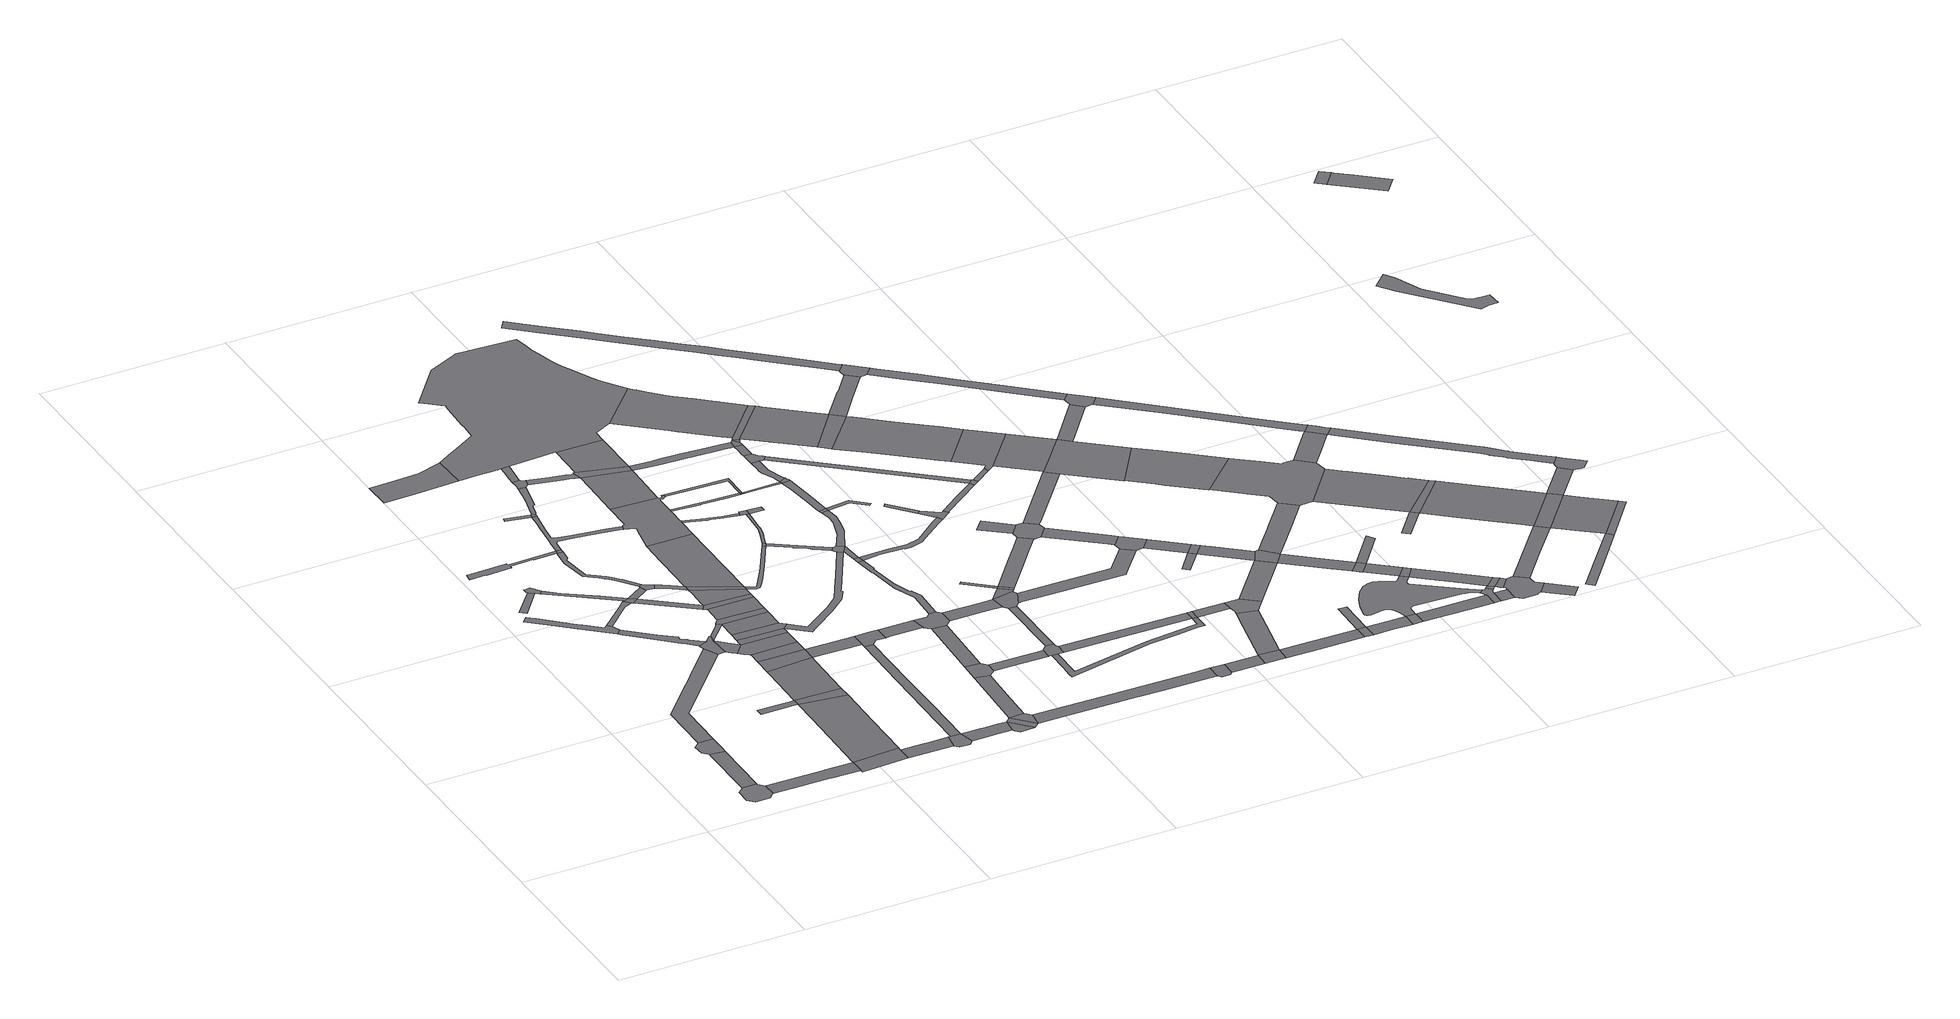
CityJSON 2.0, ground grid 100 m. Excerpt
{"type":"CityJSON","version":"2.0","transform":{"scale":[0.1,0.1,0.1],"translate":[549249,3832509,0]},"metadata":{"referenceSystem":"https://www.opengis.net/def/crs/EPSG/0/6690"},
"CityObjects":{
"road1":{"type":"Road","geometry":[{"type":"MultiSurface","lod":"1","boundaries":[[[0,1,2,3,4,5,6,7,8,9,10,11,12,13,14]]]}]},
"road2":{"type":"Road","attributes":{"RoadStructureAttribute.sectionType":"1"},"geometry":[{"type":"MultiSurface","lod":"1","boundaries":[[[15,16,0,14,17]]]}]},
"road3":{"type":"Road","geometry":[{"type":"MultiSurface","lod":"1","boundaries":[[[18,19,20,21,22,15,17,23,24,25]]]}]},
"road4":{"type":"Road","attributes":{"RoadStructureAttribute.sectionType":"1"},"geometry":[{"type":"MultiSurface","lod":"1","boundaries":[[[26,27,11,10,28,29,30,31,32,33]]]}]},
"road5":{"type":"Road","attributes":{"RoadStructureAttribute.sectionType":"1"},"geometry":[{"type":"MultiSurface","lod":"1","boundaries":[[[34,35,36,37]]]}]},
"road6":{"type":"Road","attributes":{"RoadStructureAttribute.sectionType":"1"},"geometry":[{"type":"MultiSurface","lod":"1","boundaries":[[[38,39,40,41,42,43,44,45,46,47,48,49,50,51,52,53,54,55,56,57,58]]]}]},
"road7":{"type":"Road","attributes":{"RoadStructureAttribute.sectionType":"1"},"geometry":[{"type":"MultiSurface","lod":"1","boundaries":[[[59,60,61,62,63,64,65,18,25,66,67,68,69,70]]]}]},
"road8":{"type":"Road","geometry":[{"type":"MultiSurface","lod":"1","boundaries":[[[71,72,73,74,34,37,75,76]]]}]},
"road9":{"type":"Road","attributes":{"RoadStructureAttribute.sectionType":"1"},"geometry":[{"type":"MultiSurface","lod":"1","boundaries":[[[77,78,79,80,81,82,83,84,85,86,87,88,89,90,91]]]}]},
"road10":{"type":"Road","geometry":[{"type":"MultiSurface","lod":"1","boundaries":[[[92,93,94,95,96,97,98,99,100]]]}]},
"road11":{"type":"Road","geometry":[{"type":"MultiSurface","lod":"1","boundaries":[[[101,33,32,102,103,104]]]}]},
"road12":{"type":"Road","attributes":{"RoadStructureAttribute.sectionType":"1"},"geometry":[{"type":"MultiSurface","lod":"1","boundaries":[[[105,106,76,75,107,108,109]]]}]},
"road13":{"type":"Road","attributes":{"RoadStructureAttribute.sectionType":"1"},"geometry":[{"type":"MultiSurface","lod":"1","boundaries":[[[110,111,112,113,114,115,116,117,55,54,118,119,120,121,122,123]]]}]},
"road14":{"type":"Road","geometry":[{"type":"MultiSurface","lod":"1","boundaries":[[[124,125,126,127,58,57,128,129]]]}]},
"road15":{"type":"Road","attributes":{"RoadStructureAttribute.sectionType":"1"},"geometry":[{"type":"MultiSurface","lod":"1","boundaries":[[[99,130,33,101,131,132]]]}]},
"road16":{"type":"Road","geometry":[{"type":"MultiSurface","lod":"1","boundaries":[[[133,134,135,123,122,136,137,59,70,138,139,140,141]]]}]},
"road17":{"type":"Road","attributes":{"RoadStructureAttribute.sectionType":"1"},"geometry":[{"type":"MultiSurface","lod":"1","boundaries":[[[142,143,144,145,146,147,148,149,150]]]}]},
"road18":{"type":"Road","geometry":[{"type":"MultiSurface","lod":"1","boundaries":[[[109,108,124,129,151,152]]]}]},
"road19":{"type":"Road","geometry":[{"type":"MultiSurface","lod":"1","boundaries":[[[100,99,132,153]]]}]},
"road20":{"type":"Road","attributes":{"RoadStructureAttribute.sectionType":"1"},"geometry":[{"type":"MultiSurface","lod":"1","boundaries":[[[154,140,139,155,156,157]]]}]},
"road21":{"type":"Road","geometry":[{"type":"MultiSurface","lod":"1","boundaries":[[[91,90,158,159]]]}]},
"road22":{"type":"Road","attributes":{"RoadStructureAttribute.sectionType":"1"},"geometry":[{"type":"MultiSurface","lod":"1","boundaries":[[[160,109,152,161]]]}]},
"road23":{"type":"Road","attributes":{"RoadStructureAttribute.sectionType":"1"},"geometry":[{"type":"MultiSurface","lod":"1","boundaries":[[[90,162,163,164,165,166,167,168,169,170,171,172,173,174,175,176,177,178,179,158]]]}]},
"road24":{"type":"Road","attributes":{"RoadStructureAttribute.sectionType":"1"},"geometry":[{"type":"MultiSurface","lod":"1","boundaries":[[[180,181,104,103,182,183]]]}]},
"road25":{"type":"Road","attributes":{"RoadStructureAttribute.sectionType":"1"},"geometry":[{"type":"MultiSurface","lod":"1","boundaries":[[[184,185,186,187,188,100,153]]]}]},
"road26":{"type":"Road","attributes":{"RoadStructureAttribute.sectionType":"1"},"geometry":[{"type":"MultiSurface","lod":"1","boundaries":[[[189,190,191,141,140,192,193]]]}]},
"road27":{"type":"Road","attributes":{"RoadStructureAttribute.sectionType":"1"},"geometry":[{"type":"MultiSurface","lod":"1","boundaries":[[[152,151,194,195]]]}]},
"road28":{"type":"Road","geometry":[{"type":"MultiSurface","lod":"1","boundaries":[[[196,197,198,199,200]]]}]},
"road29":{"type":"Road","geometry":[{"type":"MultiSurface","lod":"1","boundaries":[[[201,202,172,171,160,161,203,204,205,206]]]}]},
"road30":{"type":"Road","geometry":[{"type":"MultiSurface","lod":"1","boundaries":[[[207,186,185,208]]]}]},
"road31":{"type":"Road","attributes":{"RoadStructureAttribute.sectionType":"1"},"geometry":[{"type":"MultiSurface","lod":"1","boundaries":[[[209,210,211,207,208]]]}]},
"road32":{"type":"Road","geometry":[{"type":"MultiSurface","lod":"1","boundaries":[[[157,156,212,213,211,210,214]]]}]},
"road33":{"type":"Road","geometry":[{"type":"MultiSurface","lod":"1","boundaries":[[[200,199,215,216,217,218]]]}]},
"road34":{"type":"Road","attributes":{"RoadStructureAttribute.sectionType":"1"},"geometry":[{"type":"MultiSurface","lod":"1","boundaries":[[[219,206,205,220,221,222,223]]]}]},
"road35":{"type":"Road","attributes":{"RoadStructureAttribute.sectionType":"1"},"geometry":[{"type":"MultiSurface","lod":"1","boundaries":[[[224,225,157,214,226,227]]]}]},
"road36":{"type":"Road","geometry":[{"type":"MultiSurface","lod":"1","boundaries":[[[183,182,228,229,230,231,232,233]]]}]},
"road37":{"type":"Road","geometry":[{"type":"MultiSurface","lod":"1","boundaries":[[[234,224,227,235,236,237]]]}]},
"road38":{"type":"Road","attributes":{"RoadStructureAttribute.sectionType":"1"},"geometry":[{"type":"MultiSurface","lod":"1","boundaries":[[[193,234,237,238]]]}]},
"road39":{"type":"Road","geometry":[{"type":"MultiSurface","lod":"1","boundaries":[[[239,240,189,193,238,241]]]}]},
"road40":{"type":"Road","attributes":{"RoadStructureAttribute.sectionType":"1"},"geometry":[{"type":"MultiSurface","lod":"1","boundaries":[[[242,243,244,218,217,245,246,247,248,249]]]}]},
"road41":{"type":"Road","attributes":{"RoadStructureAttribute.sectionType":"1"},"geometry":[{"type":"MultiSurface","lod":"1","boundaries":[[[199,250,251,252,253,254,91,159,255,256,257,258,259,260,261,262,263,264,265,266,267,268,269,270,215]]]}]},
"road42":{"type":"Road","attributes":{"RoadStructureAttribute.sectionType":"1"},"geometry":[{"type":"MultiSurface","lod":"1","boundaries":[[[271,272,239,241,273]]]}]},
"road43":{"type":"Road","geometry":[{"type":"MultiSurface","lod":"1","boundaries":[[[195,194,274,271,273,275]]]}]},
"road44":{"type":"Road","geometry":[{"type":"MultiSurface","lod":"1","boundaries":[[[222,276,277,278,279,195,275,280,281]]]}]},
"road45":{"type":"Road","geometry":[{"type":"MultiSurface","lod":"1","boundaries":[[[282,283,284,285,286,287,242,249,288,289]]]}]},
"road46":{"type":"Road","geometry":[{"type":"MultiSurface","lod":"1","boundaries":[[[223,222,281,290]]]}]},
"road47":{"type":"Road","geometry":[{"type":"MultiSurface","lod":"1","boundaries":[[[291,292,293,294,295,296,286,285]]]}]},
"road48":{"type":"Road","attributes":{"RoadStructureAttribute.sectionType":"1"},"geometry":[{"type":"MultiSurface","lod":"1","boundaries":[[[297,298,299,300,301,232,231,302,303,304,305,306,307,308]]]}]},
"road49":{"type":"Road","attributes":{"RoadStructureAttribute.sectionType":"1"},"geometry":[{"type":"MultiSurface","lod":"1","boundaries":[[[309,310,311,233,232,312,313,314,315]]]}]},
"road50":{"type":"Road","attributes":{"RoadStructureAttribute.sectionType":"1"},"geometry":[{"type":"MultiSurface","lod":"1","boundaries":[[[208,185,316,317,318]]]}]},
"road51":{"type":"Road","attributes":{"RoadStructureAttribute.sectionType":"1"},"geometry":[{"type":"MultiSurface","lod":"1","boundaries":[[[319,320,321,322,223,290,323,324]]]}]},
"road52":{"type":"Road","attributes":{"RoadStructureAttribute.sectionType":"1"},"geometry":[{"type":"MultiSurface","lod":"1","boundaries":[[[325,326,327,328,289,288,329,330,331,332,333]]]}]},
"road53":{"type":"Road","geometry":[{"type":"MultiSurface","lod":"1","boundaries":[[[308,307,334,335,336]]]}]},
"road54":{"type":"Road","attributes":{"RoadStructureAttribute.sectionType":"1"},"geometry":[{"type":"MultiSurface","lod":"1","boundaries":[[[337,308,336,338]]]}]},
"road55":{"type":"Road","geometry":[{"type":"MultiSurface","lod":"1","boundaries":[[[339,340,341,342,263,262,343,344,345,346,347,319,324,348,349,350,351,352,353,354,355,356,357,358,359,360,361,362,363,364,365]]]}]},
"road56":{"type":"Road","geometry":[{"type":"MultiSurface","lod":"1","boundaries":[[[366,318,317,309,315,367,368,369,370]]]}]},
"road57":{"type":"Road","geometry":[{"type":"MultiSurface","lod":"1","boundaries":[[[371,372,337,338,373]]]}]},
"road58":{"type":"Road","attributes":{"RoadStructureAttribute.sectionType":"1"},"geometry":[{"type":"MultiSurface","lod":"1","boundaries":[[[374,375,376,377,378,379,380,290,281,381,382,383,384,385,386,387]]]}]},
"road59":{"type":"Road","attributes":{"RoadStructureAttribute.sectionType":"1"},"geometry":[{"type":"MultiSurface","lod":"1","boundaries":[[[388,389,337,372,390,391]]]}]},
"road60":{"type":"Road","geometry":[{"type":"MultiSurface","lod":"1","boundaries":[[[332,392,339,365,393,394]]]}]},
"road61":{"type":"Road","attributes":{"RoadStructureAttribute.sectionType":"1"},"geometry":[{"type":"MultiSurface","lod":"1","boundaries":[[[395,396,397,398,399,400,401,402,403,404,235,227,405,406,407,408,409,410,411,412,413,414,415,416]]]}]},
"road62":{"type":"Road","geometry":[{"type":"MultiSurface","lod":"1","boundaries":[[[417,418,419,333,332,394,420]]]}]},
"road63":{"type":"Road","attributes":{"RoadStructureAttribute.sectionType":"1"},"geometry":[{"type":"MultiSurface","lod":"1","boundaries":[[[421,422,370,369,423,424,425,426]]]}]},
"road64":{"type":"Road","geometry":[{"type":"MultiSurface","lod":"1","boundaries":[[[427,388,391,428,429,430,431,432]]]}]},
"road65":{"type":"Road","attributes":{"RoadStructureAttribute.sectionType":"1"},"geometry":[{"type":"MultiSurface","lod":"1","boundaries":[[[433,417,420,434]]]}]},
"road66":{"type":"Road","attributes":{"RoadStructureAttribute.sectionType":"1"},"geometry":[{"type":"MultiSurface","lod":"1","boundaries":[[[435,436,437,438,439,350,349,440,441,442,443,444,445,446,447]]]}]},
"road67":{"type":"Road","geometry":[{"type":"MultiSurface","lod":"1","boundaries":[[[448,449,374,387,450]]]}]},
"road68":{"type":"Road","attributes":{"RoadStructureAttribute.sectionType":"1"},"geometry":[{"type":"MultiSurface","lod":"1","boundaries":[[[451,427,432,452,453]]]}]},
"road69":{"type":"Road","geometry":[{"type":"MultiSurface","lod":"1","boundaries":[[[454,455,456,457,458,459,460,461,462,463,464,465,466,142,150,467,468,469,294,293,470,433,434,471,472,473,474,475,476,477,478,479,480,481,482,483,484,485,486,487]]]}]},
"road70":{"type":"Road","attributes":{"RoadStructureAttribute.sectionType":"1"},"geometry":[{"type":"MultiSurface","lod":"1","boundaries":[[[488,354,353,489,490,491,492,493]]]}]},
"road71":{"type":"Road","attributes":{"RoadStructureAttribute.sectionType":"1"},"geometry":[{"type":"MultiSurface","lod":"1","boundaries":[[[494,495,496,497,498,448,450,499,500,501,502,503,504,505,506]]]}]},
"road72":{"type":"Road","geometry":[{"type":"MultiSurface","lod":"1","boundaries":[[[507,508,509,510,511,426,425,512,451,453,513,514,515]]]}]},
"road73":{"type":"Road","attributes":{"RoadStructureAttribute.sectionType":"1"},"geometry":[{"type":"MultiSurface","lod":"1","boundaries":[[[516,517,450,387,518,519,520,521,522,523,524]]]}]},
"road74":{"type":"Road","attributes":{"RoadStructureAttribute.sectionType":"1"},"geometry":[{"type":"MultiSurface","lod":"1","boundaries":[[[525,526,360,359,527,528,529,493,530]]]}]},
"road75":{"type":"Road","geometry":[{"type":"MultiSurface","lod":"1","boundaries":[[[531,447,446,494,506,532]]]}]},
"road76":{"type":"Road","attributes":{"RoadStructureAttribute.sectionType":"1"},"geometry":[{"type":"MultiSurface","lod":"1","boundaries":[[[430,429,533,534,535]]]}]},
"road77":{"type":"Road","geometry":[{"type":"MultiSurface","lod":"1","boundaries":[[[536,537,538,539,540,541,532,506]]]}]},
"road78":{"type":"Road","attributes":{"RoadStructureAttribute.sectionType":"1"},"geometry":[{"type":"MultiSurface","lod":"1","boundaries":[[[542,543,544,545,546,547,548,549,550,551,552,553,554,510,509]]]}]},
"road79":{"type":"Road","geometry":[{"type":"MultiSurface","lod":"1","boundaries":[[[555,556,524,523,557,558,395,416,559,560,561]]]}]},
"road80":{"type":"Road","geometry":[{"type":"MultiSurface","lod":"1","boundaries":[[[562,563,549,548]]]}]},
"road81":{"type":"Road","attributes":{"RoadStructureAttribute.sectionType":"1"},"geometry":[{"type":"MultiSurface","lod":"1","boundaries":[[[564,560,559,563,562]]]}]},
"road82":{"type":"Road","geometry":[{"type":"MultiSurface","lod":"1","boundaries":[[[493,492,565,530]]]}]},
"road83":{"type":"Road","attributes":{"RoadStructureAttribute.sectionType":"1"},"geometry":[{"type":"MultiSurface","lod":"1","boundaries":[[[566,567,568,569,570,571,420,394,572,573,574,575,576,577,578,579,580]]]}]},
"road84":{"type":"Road","attributes":{"RoadStructureAttribute.sectionType":"1"},"geometry":[{"type":"MultiSurface","lod":"1","boundaries":[[[581,582,583,373,338,584,585,586,587,588,589]]]}]},
"road85":{"type":"Road","attributes":{"RoadStructureAttribute.sectionType":"1"},"geometry":[{"type":"MultiSurface","lod":"1","boundaries":[[[590,515,514,591,592,593]]]}]},
"road86":{"type":"Road","geometry":[{"type":"MultiSurface","lod":"1","boundaries":[[[594,595,535,534,596,597,598,599,600,601,602]]]}]},
"road87":{"type":"Road","attributes":{"RoadStructureAttribute.sectionType":"1"},"geometry":[{"type":"MultiSurface","lod":"1","boundaries":[[[603,604,605,606,607,608,609,610,611,612,613,614,615,616,561,560]]]}]},
"road88":{"type":"Road","attributes":{"RoadStructureAttribute.sectionType":"1"},"geometry":[{"type":"MultiSurface","lod":"1","boundaries":[[[617,530,565,618,619,620,621]]]}]},
"road89":{"type":"Road","attributes":{"RoadStructureAttribute.sectionType":"1"},"geometry":[{"type":"MultiSurface","lod":"1","boundaries":[[[622,594,602,623]]]}]},
"road90":{"type":"Road","geometry":[{"type":"MultiSurface","lod":"1","boundaries":[[[624,625,611,610]]]}]},
"road91":{"type":"Road","attributes":{"RoadStructureAttribute.sectionType":"1"},"geometry":[{"type":"MultiSurface","lod":"1","boundaries":[[[626,627,628,629,630,620,631,632,633,634,635,625,624]]]}]},
"road92":{"type":"Road","geometry":[{"type":"MultiSurface","lod":"1","boundaries":[[[636,637,638,621,620,630]]]}]},
"road93":{"type":"Road","attributes":{"RoadStructureAttribute.sectionType":"1"},"geometry":[{"type":"MultiSurface","lod":"1","boundaries":[[[639,640,641,642,643,644,645,646,647,648,649,650,651,652,621,638]]]}]},
"road94":{"type":"Road","geometry":[{"type":"MultiSurface","lod":"1","boundaries":[[[653,654,655,656]]]}]},
"road95":{"type":"Road","geometry":[{"type":"MultiSurface","lod":"1","boundaries":[[[657,658,593,592,659,622,623,660,661]]]}]},
"road96":{"type":"Road","attributes":{"RoadStructureAttribute.sectionType":"1"},"geometry":[{"type":"MultiSurface","lod":"1","boundaries":[[[662,663,664,665,666,667,562,548,668,669,670,671,672,673,674,675,676]]]}]},
"road97":{"type":"Road","attributes":{"RoadStructureAttribute.sectionType":"1"},"geometry":[{"type":"MultiSurface","lod":"1","boundaries":[[[655,677,678,593,658,679]]]}]},
"road98":{"type":"Road","geometry":[{"type":"MultiSurface","lod":"1","boundaries":[[[680,681,682,683,684,685,686,644,643,687,688,689]]]}]},
"road99":{"type":"Road","attributes":{"RoadStructureAttribute.sectionType":"1"},"geometry":[{"type":"MultiSurface","lod":"1","boundaries":[[[579,690,691,684,683,692]]]}]},
"road100":{"type":"Road","attributes":{"function":"2","RoadStructureAttribute.sectionType":"1"},"geometry":[{"type":"MultiSurface","lod":"1","boundaries":[[[693,694,695,696,697,698,699,700,701,473,472,702,703,704,705,706,707,708,709]]]}]},
"road101":{"type":"Road","geometry":[{"type":"MultiSurface","lod":"1","boundaries":[[[710,711,712,713,624,610]]]}]},
"road102":{"type":"Road","geometry":[{"type":"MultiSurface","lod":"1","boundaries":[[[714,580,579,692,715,716]]]}]},
"road103":{"type":"Road","geometry":[{"type":"MultiSurface","lod":"1","boundaries":[[[656,655,679,717]]]}]},
"road104":{"type":"Road","attributes":{"RoadStructureAttribute.sectionType":"1"},"geometry":[{"type":"MultiSurface","lod":"1","boundaries":[[[718,714,716,719,720]]]}]},
"road105":{"type":"Road","attributes":{"RoadStructureAttribute.sectionType":"1"},"geometry":[{"type":"MultiSurface","lod":"1","boundaries":[[[721,722,723,724,598,597,725,726,727,728,729,730,731,732,733,734,735]]]}]},
"road106":{"type":"Road","attributes":{"RoadStructureAttribute.sectionType":"1"},"geometry":[{"type":"MultiSurface","lod":"1","boundaries":[[[736,600,599,735,737]]]}]},
"road107":{"type":"Road","attributes":{"RoadStructureAttribute.sectionType":"1"},"geometry":[{"type":"MultiSurface","lod":"1","boundaries":[[[738,739,740,741,742,743]]]}]},
"road108":{"type":"Road","geometry":[{"type":"MultiSurface","lod":"1","boundaries":[[[709,708,718,720,744,745]]]}]},
"road109":{"type":"Road","attributes":{"RoadStructureAttribute.sectionType":"1"},"geometry":[{"type":"MultiSurface","lod":"1","boundaries":[[[746,747,748,749,656,717,750,751,752]]]}]},
"road110":{"type":"Road","geometry":[{"type":"MultiSurface","lod":"1","boundaries":[[[753,589,588,754,755,756,757,758]]]}]},
"road111":{"type":"Road","geometry":[{"type":"MultiSurface","lod":"1","boundaries":[[[759,760,743,742,761,662,676,762,763,764]]]}]},
"road112":{"type":"Road","attributes":{"function":"2","RoadStructureAttribute.sectionType":"1"},"geometry":[{"type":"MultiSurface","lod":"1","boundaries":[[[765,766,767,768,745,744,769,770,771]]]}]},
"road113":{"type":"Road","attributes":{"RoadStructureAttribute.sectionType":"1"},"geometry":[{"type":"MultiSurface","lod":"1","boundaries":[[[689,688,772,773]]]}]},
"road114":{"type":"Road","attributes":{"RoadStructureAttribute.sectionType":"1"},"geometry":[{"type":"MultiSurface","lod":"1","boundaries":[[[774,775,776,661,660,777,778,779,780,781,782,783,784]]]}]},
"road115":{"type":"Road","attributes":{"RoadStructureAttribute.sectionType":"1"},"geometry":[{"type":"MultiSurface","lod":"1","boundaries":[[[758,757,785,786]]]}]},
"road116":{"type":"Road","geometry":[{"type":"MultiSurface","lod":"1","boundaries":[[[787,788,789,790]]]}]},
"road117":{"type":"Road","attributes":{"RoadStructureAttribute.sectionType":"1"},"geometry":[{"type":"MultiSurface","lod":"1","boundaries":[[[791,792,793,794,795,796,797,798,799,800,801,802,803,804,805,806,807,808,809,810,811,812,813,814,815,816,817]]]}]},
"road118":{"type":"Road","geometry":[{"type":"MultiSurface","lod":"1","boundaries":[[[771,770,818,819]]]}]},
"road119":{"type":"Road","attributes":{"RoadStructureAttribute.sectionType":"1"},"geometry":[{"type":"MultiSurface","lod":"1","boundaries":[[[772,820,821,822,764,763,823,824]]]}]},
"road120":{"type":"Road","geometry":[{"type":"MultiSurface","lod":"1","boundaries":[[[825,826,790,789,746,752,827,828,829,830]]]}]},
"road121":{"type":"Road","geometry":[{"type":"MultiSurface","lod":"1","boundaries":[[[737,735,734,831]]]}]},
"road122":{"type":"Road","geometry":[{"type":"MultiSurface","lod":"1","boundaries":[[[832,786,785,833,834,835]]]}]},
"road123":{"type":"Road","geometry":[{"type":"MultiSurface","lod":"1","boundaries":[[[773,772,824,836,837]]]}]},
"road124":{"type":"Road","attributes":{"RoadStructureAttribute.sectionType":"1"},"geometry":[{"type":"MultiSurface","lod":"1","boundaries":[[[831,734,838,839]]]}]},
"road125":{"type":"Road","attributes":{"function":"2","RoadStructureAttribute.sectionType":"1"},"geometry":[{"type":"MultiSurface","lod":"1","boundaries":[[[840,841,842,843,819,818,844,845,846,847,848,849,850]]]}]},
"road126":{"type":"Road","attributes":{"RoadStructureAttribute.sectionType":"1"},"geometry":[{"type":"MultiSurface","lod":"1","boundaries":[[[851,852,829,828,853,854,855]]]}]},
"road127":{"type":"Road","attributes":{"RoadStructureAttribute.sectionType":"1"},"geometry":[{"type":"MultiSurface","lod":"1","boundaries":[[[856,857,832,835,858,859]]]}]},
"road128":{"type":"Road","attributes":{"RoadStructureAttribute.sectionType":"1"},"geometry":[{"type":"MultiSurface","lod":"1","boundaries":[[[860,861,837,836,862]]]}]},
"road129":{"type":"Road","attributes":{"RoadStructureAttribute.sectionType":"1"},"geometry":[{"type":"MultiSurface","lod":"1","boundaries":[[[863,864,865,866,771,819,867,868,869]]]}]},
"road130":{"type":"Road","attributes":{"RoadStructureAttribute.sectionType":"1"},"geometry":[{"type":"MultiSurface","lod":"1","boundaries":[[[870,825,830,871,872]]]}]},
"road131":{"type":"Road","geometry":[{"type":"MultiSurface","lod":"1","boundaries":[[[873,839,838,874,856,859,875,876]]]}]},
"road132":{"type":"Road","geometry":[{"type":"MultiSurface","lod":"1","boundaries":[[[877,855,854,878,774,784,879,880]]]}]},
"road133":{"type":"Road","attributes":{"RoadStructureAttribute.sectionType":"1"},"geometry":[{"type":"MultiSurface","lod":"1","boundaries":[[[881,882,835,834,883,884,885]]]}]},
"road134":{"type":"Road","geometry":[{"type":"MultiSurface","lod":"1","boundaries":[[[850,849,886,887,860,862,888,889,890,891]]]}]},
"road135":{"type":"Road","geometry":[{"type":"MultiSurface","lod":"1","boundaries":[[[892,893,894,895,896]]]}]},
"road136":{"type":"Road","attributes":{"RoadStructureAttribute.sectionType":"1"},"geometry":[{"type":"MultiSurface","lod":"1","boundaries":[[[880,879,892,897]]]}]},
"road137":{"type":"Road","geometry":[{"type":"MultiSurface","lod":"1","boundaries":[[[817,816,898,899,863,869,900,901,902,903]]]}]},
"road138":{"type":"Road","geometry":[{"type":"MultiSurface","lod":"1","boundaries":[[[897,892,896,904]]]}]},
"road139":{"type":"Road","attributes":{"RoadStructureAttribute.sectionType":"1"},"geometry":[{"type":"MultiSurface","lod":"1","boundaries":[[[905,876,875,906]]]}]},
"road140":{"type":"Road","attributes":{"function":"2","RoadStructureAttribute.sectionType":"1"},"geometry":[{"type":"MultiSurface","lod":"1","boundaries":[[[891,890,907,908]]]}]},
"road141":{"type":"Road","geometry":[{"type":"MultiSurface","lod":"1","boundaries":[[[885,884,909,910]]]}]},
"road142":{"type":"Road","attributes":{"RoadStructureAttribute.sectionType":"1"},"geometry":[{"type":"MultiSurface","lod":"1","boundaries":[[[911,904,896,912,905,913]]]}]},
"road143":{"type":"Road","geometry":[{"type":"MultiSurface","lod":"1","boundaries":[[[914,915,885,910]]]}]},
"road144":{"type":"Road","attributes":{"RoadStructureAttribute.sectionType":"1"},"geometry":[{"type":"MultiSurface","lod":"1","boundaries":[[[916,917,910,909,918,919,920,921]]]}]},
"road145":{"type":"Road","geometry":[{"type":"MultiSurface","lod":"1","boundaries":[[[908,907,870,872,922,923,924,925,926,927,928]]]}]},
"road146":{"type":"Road","geometry":[{"type":"MultiSurface","lod":"1","boundaries":[[[929,913,905,906,930]]]}]},
"road147":{"type":"Road","attributes":{"RoadStructureAttribute.sectionType":"1"},"geometry":[{"type":"MultiSurface","lod":"1","boundaries":[[[931,932,933,934,935,903,902,936,937,938,939,940,941,942]]]}]},
"road148":{"type":"Road","geometry":[{"type":"MultiSurface","lod":"1","boundaries":[[[921,920,943,944]]]}]},
"road149":{"type":"Road","attributes":{"RoadStructureAttribute.sectionType":"1"},"geometry":[{"type":"MultiSurface","lod":"1","boundaries":[[[945,930,906,946,947,948,949]]]}]},
"road150":{"type":"Road","attributes":{"RoadStructureAttribute.sectionType":"1"},"geometry":[{"type":"MultiSurface","lod":"1","boundaries":[[[950,928,927,951]]]}]},
"road151":{"type":"Road","attributes":{"RoadStructureAttribute.sectionType":"1"},"geometry":[{"type":"MultiSurface","lod":"1","boundaries":[[[952,953,954,955,956,929,930,957,958]]]}]},
"road152":{"type":"Road","attributes":{"function":"2","RoadStructureAttribute.sectionType":"1"},"geometry":[{"type":"MultiSurface","lod":"1","boundaries":[[[959,960,925,924,961,962,963,964,965,966]]]}]},
"road153":{"type":"Road","geometry":[{"type":"MultiSurface","lod":"1","boundaries":[[[949,948,967,968,969,970]]]}]},
"road154":{"type":"Road","geometry":[{"type":"MultiSurface","lod":"1","boundaries":[[[971,972,973,974,975,976,977,978,979,980,981,982,983,984,985,986,987,988,989,990,991,992,993,921,944,994,995,996,997,998,999,1000,1001,1002,1003,1004,1005,1006,1007,1008,1009,1010,1011,1012]]]}]},
"road155":{"type":"Road","attributes":{"RoadStructureAttribute.sectionType":"1"},"geometry":[{"type":"MultiSurface","lod":"1","boundaries":[[[970,969,1012,1013]]]}]},
"road156":{"type":"Road","attributes":{"RoadStructureAttribute.sectionType":"1"},"geometry":[{"type":"MultiSurface","lod":"1","boundaries":[[[1014,1015,944,943,1016,1017,1018]]]}]},
"road157":{"type":"Road","geometry":[{"type":"MultiSurface","lod":"1","boundaries":[[[1019,942,941,1020,1021,1022,950,951,1023,1024,1025,1026]]]}]},
"road158":{"type":"Road","geometry":[{"type":"MultiSurface","lod":"1","boundaries":[[[1013,1012,1011,1027]]]}]},
"road159":{"type":"Road","attributes":{"RoadStructureAttribute.sectionType":"1"},"geometry":[{"type":"MultiSurface","lod":"1","boundaries":[[[1028,1029,949,970]]]}]},
"road160":{"type":"Road","geometry":[{"type":"MultiSurface","lod":"1","boundaries":[[[1030,1031,1032,1033,966,965,1034,1035,1036,952,958,1037,1038,1039,1040,1041,1042,1043]]]}]},
"road161":{"type":"Road","attributes":{"RoadStructureAttribute.sectionType":"1"},"geometry":[{"type":"MultiSurface","lod":"1","boundaries":[[[1044,1027,1011,1045,1046,1047,1048]]]}]},
"road162":{"type":"Road","geometry":[{"type":"MultiSurface","lod":"1","boundaries":[[[1049,1050,1051,1006,1005,1052,1053,1018,1017,1054,1055,1056,1057,1058,1059,1060]]]}]},
"road163":{"type":"Road","attributes":{"RoadStructureAttribute.sectionType":"1"},"geometry":[{"type":"MultiSurface","lod":"1","boundaries":[[[1061,1056,1055,1062,1063]]]}]},
"road164":{"type":"Road","attributes":{"RoadStructureAttribute.sectionType":"1"},"geometry":[{"type":"MultiSurface","lod":"1","boundaries":[[[1047,1049,1060,1064]]]}]},
"road165":{"type":"Road","geometry":[{"type":"MultiSurface","lod":"1","boundaries":[[[1048,1047,1064,1065]]]}]},
"road166":{"type":"Road","attributes":{"RoadStructureAttribute.sectionType":"1"},"geometry":[{"type":"MultiSurface","lod":"1","boundaries":[[[1065,1064,1066,1067,1068]]]}]},
"road167":{"type":"Road","attributes":{"RoadStructureAttribute.sectionType":"1"},"geometry":[{"type":"MultiSurface","lod":"1","boundaries":[[[1069,1070,1071,1072,1026,1025,1073,1074,1075,1076,1077,1078,1079]]]}]},
"road168":{"type":"Road","geometry":[{"type":"MultiSurface","lod":"1","boundaries":[[[1080,1081,1068,1067,1082,1063,1062,1083,1084,1085,1086,1087,1088,1089,1090,1091,1092]]]}]},
"road169":{"type":"Road","geometry":[{"type":"MultiSurface","lod":"1","boundaries":[[[1093,1094,1095,1096]]]}]},
"road170":{"type":"Road","attributes":{"function":"2","RoadStructureAttribute.sectionType":"1"},"geometry":[{"type":"MultiSurface","lod":"1","boundaries":[[[1097,1098,1099,1100,1101,1102,1103,1104,1105,1039,1038,1106,1093,1107]]]}]},
"road171":{"type":"Road","attributes":{"RoadStructureAttribute.sectionType":"1"},"geometry":[{"type":"MultiSurface","lod":"1","boundaries":[[[1088,1087,1108,1109]]]}]},
"road172":{"type":"Road","attributes":{"RoadStructureAttribute.sectionType":"1"},"geometry":[{"type":"MultiSurface","lod":"1","boundaries":[[[1078,1110,1043,1042,1111,1112,1113,1114]]]}]},
"road173":{"type":"Road","geometry":[{"type":"MultiSurface","lod":"1","boundaries":[[[1115,1107,1093,1096,1116]]]}]},
"road174":{"type":"Road","attributes":{"RoadStructureAttribute.sectionType":"1"},"geometry":[{"type":"MultiSurface","lod":"1","boundaries":[[[1117,1080,1092,1118,1119]]]}]},
"road175":{"type":"Road","geometry":[{"type":"MultiSurface","lod":"1","boundaries":[[[1120,1121,1079,1078,1114,1122]]]}]},
"road176":{"type":"Road","attributes":{"function":"2","RoadStructureAttribute.sectionType":"1"},"geometry":[{"type":"MultiSurface","lod":"1","boundaries":[[[1123,1124,1116,1096,1125,1126,1127,1117,1128]]]}]},
"road177":{"type":"Road","attributes":{"RoadStructureAttribute.sectionType":"1"},"geometry":[{"type":"MultiSurface","lod":"1","boundaries":[[[1129,1130,1131,1132,1133,1134]]]}]},
"road178":{"type":"Road","geometry":[{"type":"MultiSurface","lod":"1","boundaries":[[[1128,1117,1119,1135]]]}]},
"road179":{"type":"Road","attributes":{"RoadStructureAttribute.sectionType":"1"},"geometry":[{"type":"MultiSurface","lod":"1","boundaries":[[[1136,1137,1138,1139,1140,1141,1142,1143,1144,1122,1114,1145,1146,1147,1148,1149,1150,1151,1152,1153,1154,1155,1156,1157]]]}]},
"road180":{"type":"Road","attributes":{"function":"2","RoadStructureAttribute.sectionType":"1"},"geometry":[{"type":"MultiSurface","lod":"1","boundaries":[[[1158,1159,1135,1119,1160,1161,1129,1162]]]}]},
"road181":{"type":"Road","geometry":[{"type":"MultiSurface","lod":"1","boundaries":[[[1162,1129,1134,1163]]]}]},
"road182":{"type":"Road","attributes":{"RoadStructureAttribute.sectionType":"1"},"geometry":[{"type":"MultiSurface","lod":"1","boundaries":[[[1164,1128,1135,1165]]]}]},
"road183":{"type":"Road","geometry":[{"type":"MultiSurface","lod":"1","boundaries":[[[1166,1167,1157,1156,1168,1164,1165,1169,1170,1171]]]}]},
"road184":{"type":"Road","geometry":[{"type":"MultiSurface","lod":"1","boundaries":[[[1172,1173,1174,1175,1176,1177,1178,1179,1180,1181,1182]]]}]},
"road185":{"type":"Road","geometry":[{"type":"MultiSurface","lod":"1","boundaries":[[[1183,1184,1185,1186]]]}]},
"road186":{"type":"Road","attributes":{"RoadStructureAttribute.sectionType":"1"},"geometry":[{"type":"MultiSurface","lod":"1","boundaries":[[[1187,1188,1186,1185,1189,1190]]]}]}
},
"vertices":[
[330,279,0],[329,278,0],[318,267,0],[298,248,0],[297,167,0],[318,147,0],[328,137,0],[406,137,0],[416,146,0],[436,165,0],[437,166,0],[437,245,0],[418,266,0],[408,276,0],[408,277,0],
[331,620,0],[331,610,0],[411,611,0],
[331,737,0],[313,720,0],[302,710,0],[305,650,0],[314,640,0],[411,644,0],[412,719,0],[412,736,0],
[755,242,0],[749,242,0],[589,164,0],[639,164,0],[749,162,0],[754,162,0],[907,160,0],[908,241,0],
[237,2320,0],[118,2182,0],[149,2158,0],[264,2302,0],
[415,1869,0],[350,1929,0],[333,1944,0],[314,1962,0],[312,1963,0],[200,2067,0],[163,2099,0],[156,2105,0],[126,2129,0],[99,2097,0],[217,1994,0],[286,1933,0],[299,1922,0],[314,1908,0],[402,1831,0],[415,1818,0],[445,1792,0],[473,1822,0],[457,1859,0],[454,1864,0],[434,1886,0],
[748,1485,0],[738,1474,0],[737,1473,0],[577,1296,0],[522,1235,0],[448,1154,0],[335,1029,0],[416,998,0],[508,1100,0],[516,1109,0],[581,1182,0],[786,1408,0],
[265,2356,0],[246,2355,0],[232,2355,0],[233,2329,0],[284,2286,0],[303,2310,0],
[270,2590,0],[268,2590,0],[267,2604,0],[51,2597,0],[45,2554,0],[135,2557,0],[138,2554,0],[271,2560,0],[273,2560,0],[273,2562,0],[273,2574,0],[400,2578,0],[401,2575,0],[523,2576,0],[533,2597,0],
[892,869,0],[827,870,0],[717,871,0],[717,851,0],[718,831,0],[826,830,0],[892,829,0],[916,828,0],[916,868,0],
[1159,257,0],[907,141,0],[1157,155,0],[1159,239,0],
[529,2140,0],[373,2247,0],[310,2266,0],[611,2046,0],[640,2059,0],
[782,1545,0],[781,1546,0],[723,1590,0],[717,1595,0],[702,1606,0],[688,1617,0],[689,1635,0],[607,1699,0],[464,1774,0],[604,1647,0],[678,1578,0],[699,1560,0],[742,1519,0],[792,1538,0],
[603,2043,0],[596,2037,0],[563,2004,0],[529,1973,0],[587,1990,0],[633,2015,0],
[914,682,0],[1163,532,0],[1166,795,0],
[824,1572,0],[796,1543,0],[794,1541,0],[745,1502,0],[746,1495,0],[800,1409,0],[826,1412,0],[822,1526,0],[828,1568,0],
[408,3564,0],[275,3522,0],[149,3518,0],[10,3513,0],[2,3513,0],[5,3362,0],[15,3362,0],[177,3367,0],[411,3375,0],
[643,2011,0],[675,2033,0],
[1167,865,0],
[826,1523,0],[852,1390,0],[871,1374,0],[923,1436,0],
[557,2573,0],[559,2594,0],
[735,2119,0],[750,2083,0],
[515,2479,0],[539,2333,0],[601,2285,0],[623,2267,0],[627,2263,0],[638,2252,0],[658,2232,0],[666,2222,0],[672,2212,0],[735,2128,0],[753,2141,0],[692,2223,0],[681,2237,0],[665,2254,0],[638,2281,0],[557,2345,0],[538,2497,0],[551,2514,0],
[1313,237,0],[1279,238,0],[1401,154,0],[1415,236,0],
[1171,1137,0],[1171,1177,0],[921,1157,0],[921,1141,0],[919,1040,0],
[902,1659,0],[897,1649,0],[895,1643,0],[917,1631,0],[926,1642,0],
[909,1807,0],[929,1833,0],
[443,2971,0],[440,2960,0],[437,2948,0],[571,2923,0],[575,2945,0],
[779,2121,0],[761,2130,0],[752,2083,0],[780,2080,0],[791,2079,0],[806,2108,0],
[923,1261,0],[1172,1257,0],
[1172,1277,0],[1173,1333,0],[924,1329,0],
[896,1352,0],[919,1332,0],[1174,1434,0],
[596,2923,0],[597,2932,0],[600,2938,0],[582,2944,0],
[837,2092,0],[866,2034,0],[920,1996,0],[929,1990,0],[929,2027,0],
[924,1479,0],[923,1462,0],[1174,1450,0],[1174,1475,0],
[1423,131,0],[1476,128,0],[1477,129,0],[1501,153,0],[1482,235,0],[1429,235,0],
[924,1534,0],[1204,1504,0],[1188,1517,0],[1175,1530,0],
[1176,1643,0],
[927,1687,0],[914,1673,0],[1176,1683,0],
[632,3183,0],[615,3077,0],[595,2996,0],[603,2948,0],[617,2998,0],[622,3014,0],[633,3015,0],[669,3178,0],
[564,2862,0],[558,2810,0],[551,2752,0],[545,2701,0],[540,2662,0],[567,2662,0],[574,2666,0],[576,2668,0],[580,2671,0],[666,2663,0],[758,2648,0],[887,2627,0],[908,2622,0],[915,2650,0],[835,2664,0],[744,2679,0],[648,2693,0],[580,2704,0],[566,2721,0],[575,2786,0],[588,2874,0],
[927,1793,0],[929,1792,0],[1177,1791,0],
[918,1800,0],[1177,1825,0],
[930,1990,0],[931,1957,0],[929,1858,0],[929,1838,0],[1178,1861,0],[1178,1873,0],
[678,3237,0],[677,3238,0],[673,3245,0],[671,3248,0],[633,3245,0],[635,3206,0],[687,3192,0],[697,3232,0],
[1178,1895,0],
[679,3313,0],[686,3381,0],[686,3384,0],[643,3382,0],[639,3317,0],[638,3313,0],
[1716,232,0],[1679,232,0],[1596,233,0],[1589,233,0],[1580,233,0],[1553,153,0],[1597,153,0],[1675,152,0],[1678,152,0],[1708,152,0],[1714,152,0],[1727,231,0],
[1439,1146,0],[1434,801,0],[1431,528,0],[1482,518,0],[1482,559,0],[1483,787,0],[1484,1146,0],
[1430,1173,0],[1439,1173,0],[1439,1255,0],
[934,2436,0],[932,2284,0],[931,2257,0],[929,2033,0],[1181,2302,0],[1182,2435,0],
[918,3182,0],[898,3186,0],[890,3188,0],[814,3205,0],[861,3154,0],[888,3148,0],[917,3141,0],[942,3135,0],[929,3179,0],
[1724,141,0],[1744,121,0],[1824,121,0],
[1754,257,0],[1854,149,0],
[936,2813,0],[933,2665,0],[933,2661,0],[927,2657,0],[928,2617,0],[934,2615,0],[959,2609,0],[967,2599,0],[963,2582,0],[1183,2536,0],[1183,2547,0],[1186,2566,0],[1183,2567,0],[1184,2652,0],[1184,2665,0],[1185,2679,0],[1186,2773,0],[1186,2784,0],[1203,2780,0],[1220,2792,0],[1221,2797,0],[1221,2815,0],[1209,2815,0],[1207,2797,0],[1205,2798,0],[1188,2802,0],[1186,2803,0],
[1511,1255,0],[1499,1162,0],[1510,1174,0],[1565,1174,0],[1565,1254,0],
[1843,250,0],[1834,260,0],[1862,230,0],
[1424,2182,0],[1382,2110,0],[1328,2016,0],[1309,1988,0],[1234,1872,0],[1226,1870,0],[1182,1892,0],[1223,1849,0],[1245,1857,0],[1261,1878,0],[1269,1889,0],[1295,1929,0],[1351,2020,0],[1441,2177,0],
[1773,656,0],[1772,645,0],[1843,453,0],[1852,642,0],
[938,2961,0],[1191,3060,0],[1191,3078,0],
[1717,1975,0],[1657,1864,0],[1581,1726,0],[1562,1696,0],[1553,1677,0],[1514,1608,0],[1447,1549,0],[1293,1440,0],[1286,1436,0],[1283,1434,0],[1280,1382,0],[1309,1403,0],[1320,1411,0],[1449,1502,0],[1541,1581,0],[1574,1635,0],[1577,1641,0],[1575,1642,0],[1568,1646,0],[1582,1665,0],[1738,1949,0],[1743,1955,0],
[942,3191,0],[942,3189,0],[932,3189,0],[1193,3122,0],
[1586,1254,0],[1570,1254,0],[1567,1174,0],[1587,1175,0],[1766,1174,0],[1754,1253,0],
[1778,765,0],[1873,661,0],[1884,671,0],[1885,730,0],[1876,741,0],[1858,761,0],
[944,3391,0],[1194,3390,0],
[1447,2500,0],[1433,2503,0],[1382,2513,0],[1318,2527,0],[1305,2530,0],[1220,2538,0],[1303,2513,0],[1321,2509,0],[1364,2499,0],[1429,2485,0],[1445,2483,0],[1461,2481,0],[1466,2499,0],
[1438,2211,0],[1429,2191,0],[1450,2197,0],
[1796,1143,0],[1858,765,0],[1876,1141,0],
[930,4408,0],[920,4404,0],[782,4339,0],[759,4329,0],[570,4092,0],[589,4076,0],[670,4009,0],[668,3981,0],[661,3817,0],[660,3793,0],[657,3712,0],[511,3625,0],[502,3620,0],[533,3379,0],[575,3380,0],[625,3381,0],[944,3395,0],[1194,3460,0],[1291,3509,0],[1515,3752,0],[1508,3759,0],[1431,3872,0],[1406,3916,0],[1374,3984,0],[1348,4036,0],[1330,4073,0],[1314,4109,0],[1305,4143,0],[1293,4184,0],[1281,4223,0],[1270,4267,0],[1268,4280,0],[1259,4327,0],[1249,4391,0],
[1341,2669,0],[1339,2653,0],[1341,2657,0],[1462,2650,0],[1553,2649,0],[1553,2661,0],
[1491,2477,0],[1481,2344,0],[1480,2332,0],[1476,2316,0],[1469,2293,0],[1453,2206,0],[1463,2235,0],[1480,2280,0],[1487,2304,0],[1493,2329,0],[1494,2341,0],[1494,2351,0],[1504,2472,0],
[1888,1271,0],[1887,1272,0],[1886,1273,0],[1848,1270,0],[1829,1253,0],[1768,1172,0],[1886,1151,0],[1908,1170,0],[1905,1251,0],
[1644,2068,0],[1577,2112,0],[1551,2105,0],[1550,2103,0],[1577,2087,0],[1610,2066,0],[1627,2048,0],[1702,1997,0],[1719,2018,0],
[1562,2672,0],[1564,2804,0],[1554,2786,0],[1553,2673,0],[1553,2672,0],[1562,2660,0],
[1468,2510,0],[1506,2507,0],
[1973,670,0],[2178,667,0],[2179,726,0],
[1574,2470,0],[1585,2470,0],[1585,2486,0],[1585,2503,0],[1573,2503,0],[1525,2506,0],
[1893,1437,0],[1869,1494,0],[1861,1497,0],[1827,1597,0],[1801,1757,0],[1805,1758,0],[1793,1848,0],[1764,1844,0],[1779,1731,0],[1783,1731,0],[1811,1554,0],[1856,1434,0],[1848,1271,0],
[1734,2020,0],[1729,2019,0],[1712,1983,0],[1715,1978,0],[1747,1961,0],[1775,2003,0],[1737,2018,0],
[1785,1880,0],[1759,1880,0],
[1784,1888,0],
[1572,2649,0],
[1676,3094,0],[1567,3101,0],[1541,3101,0],[1451,3107,0],[1353,3114,0],[1318,3111,0],[1257,3074,0],[1341,3066,0],[1458,3059,0],[1568,3054,0],[1601,3052,0],[1674,3048,0],[1704,3046,0],[1721,3045,0],[1725,3091,0],
[2739,218,0],[2241,225,0],[1913,230,0],[1913,148,0],[2394,143,0],[2396,143,0],[2520,141,0],[2810,137,0],[2811,218,0],
[2115,1248,0],[2114,1168,0],[2190,1167,0],[2178,1247,0],
[2208,756,0],[2189,737,0],[2192,667,0],[2195,667,0],[2228,667,0],[2259,667,0],[2260,726,0],[2251,741,0],[2251,756,0],
[1778,2008,0],[1785,2023,0],[1817,2088,0],[1836,2126,0],[1849,2176,0],[1853,2208,0],[1862,2260,0],[1854,2328,0],[1817,2321,0],[1827,2263,0],[1824,2219,0],[1799,2139,0],[1791,2113,0],[1740,2023,0],
[1572,2660,0],[1637,2649,0],[1740,2649,0],[1771,2649,0],[1770,2662,0],
[2209,1143,0],[2252,1139,0],
[1851,2347,0],[1813,2340,0],
[1851,2354,0],[1851,2356,0],[1850,2358,0],[1837,2482,0],[1817,2651,0],[1774,2636,0],[1785,2571,0],[1802,2426,0],[1808,2369,0],[1811,2352,0],
[1816,2665,0],[1810,2674,0],[1807,2682,0],
[1799,2701,0],[1770,2778,0],[1770,2781,0],[1769,2871,0],[1769,2876,0],[1725,2875,0],[1726,2818,0],[1725,2794,0],[1730,2775,0],[1731,2772,0],[1732,2769,0],[1759,2710,0],[1767,2676,0],[1768,2674,0],
[2116,1461,0],[2103,1446,0],[2244,1328,0],[2257,1343,0],
[2300,1262,0],[2297,1267,0],[2196,1160,0],[2272,1165,0],[2308,1244,0],
[2285,2030,0],[2262,2013,0],[2245,2002,0],[2120,1900,0],[2045,1878,0],[1938,1883,0],[1876,1855,0],[1882,1860,0],[2019,1854,0],[2018,1846,0],[2051,1845,0],[2120,1865,0],[2147,1888,0],[2264,1977,0],[2303,2004,0],
[2241,1324,0],[2229,1309,0],[2308,1280,0],
[1803,2909,0],[1792,2918,0],[1782,2926,0],[1768,2952,0],[1723,2951,0],[1724,2914,0],[1724,2899,0],[1787,2874,0],[1792,2874,0],[1814,2900,0],
[1722,3007,0],[1723,2970,0],[1766,3045,0],
[1862,3426,0],[1745,3527,0],[1709,3557,0],[1673,3587,0],[1647,3611,0],[1588,3673,0],[1561,3702,0],[1544,3720,0],[1531,3733,0],[1340,3469,0],[1497,3338,0],[1514,3322,0],[1548,3290,0],[1566,3275,0],[1692,3170,0],[1750,3122,0],[1952,3352,0],
[1977,2342,0],[2052,2276,0],[2066,2291,0],[1984,2363,0],
[1741,3104,0],[1766,3058,0],[1765,3070,0],
[2318,1293,0],
[1742,3105,0],[1769,3081,0],[1773,3090,0],
[2943,601,0],[2909,597,0],[2654,570,0],[2226,487,0],[2193,538,0],[2191,477,0],[2191,449,0],[2658,543,0],[2819,560,0],[2912,570,0],[2937,572,0],[2970,572,0],[2971,573,0],[2971,655,0],[2943,656,0],
[2729,718,0],[2944,715,0],
[2230,2131,0],[2121,2257,0],[2108,2237,0],[2212,2116,0],[2220,2107,0],[2237,2123,0],
[1777,3100,0],[1981,3328,0],
[2541,1695,0],[2472,1609,0],[2415,1539,0],[2264,1352,0],[2435,1438,0],[2534,1559,0],[2604,1645,0],
[2867,217,0],[2812,136,0],[2826,119,0],[2874,122,0],[2886,137,0],[2887,217,0],
[2328,2062,0],[2325,2064,0],[2282,2034,0],[2358,2043,0],[2354,2048,0],[2338,2070,0],
[2244,3111,0],[2173,3170,0],[2023,3294,0],[2018,3298,0],[1835,3053,0],[2072,2862,0],[2258,3100,0],
[2564,2233,0],[2587,2261,0],
[2928,1378,0],[2810,1236,0],[2506,1241,0],[2284,1165,0],[2296,1165,0],[2381,1163,0],[2505,1161,0],[2828,1157,0],[2847,1156,0],[2859,1171,0],[2991,1328,0],
[3065,134,0],[3070,214,0],
[2455,1906,0],[2403,1845,0],[2538,1735,0],[2587,1799,0],
[2497,3495,0],[2364,3613,0],[2238,3723,0],[2105,3841,0],[2015,3919,0],[1927,3995,0],[1829,4079,0],[1715,4176,0],[1603,4274,0],[1555,4316,0],[1411,4441,0],[1268,4565,0],[1233,4515,0],[1377,4390,0],[1556,4236,0],[1640,4161,0],[1729,4085,0],[1804,4021,0],[1865,3969,0],[1959,3888,0],[2037,3820,0],[2104,3761,0],[2199,3680,0],[2326,3566,0],[2418,3485,0],[2483,3428,0],[2523,3473,0],
[2126,2815,0],[2323,3047,0],
[2559,2230,0],[2532,2210,0],[2457,2157,0],[2474,2133,0],[2581,2210,0],
[2628,1800,0],[2596,1799,0],[2612,1645,0],[2645,1648,0],[2695,1710,0],[2691,1752,0],
[2972,715,0],
[3071,219,0],[3174,133,0],[3177,133,0],[3181,213,0],
[2612,2232,0],[2595,2255,0],
[3146,653,0],[3146,712,0],
[2674,2759,0],[2633,2793,0],[2504,2898,0],[2347,3026,0],[2137,2806,0],[2241,2723,0],[2296,2679,0],[2485,2526,0],[2533,2488,0],[2577,2452,0],[2765,2684,0],
[2961,1493,0],[2948,1503,0],[2898,1441,0],[2923,1420,0],[2974,1482,0],
[3151,601,0],[3126,485,0],[3182,220,0],[3258,578,0],
[2690,2321,0],[2683,2316,0],[2698,2294,0],
[2487,3383,0],[2408,3283,0],[2388,3258,0],[2385,3260,0],[2424,3177,0],[2470,3234,0],[2547,3334,0],
[2927,2166,0],[2722,1790,0],[2987,2115,0],
[3217,711,0],[3157,626,0],[3309,641,0],[3224,711,0],
[2994,1465,0],[2925,1405,0],[3031,1332,0],[3082,1394,0],
[3435,210,0],[3352,211,0],[3351,131,0],[3598,128,0],[3598,208,0],
[2710,2345,0],[2709,2344,0],[2732,2318,0],[2736,2322,0],[2737,2323,0],[2925,2553,0],
[3198,1195,0],[3107,1077,0],[3124,1065,0],[3140,1053,0],[3233,1166,0],
[3249,1257,0],
[2485,3414,0],[2487,3385,0],[2549,3334,0],[2573,3337,0],[2587,3339,0],[2626,3384,0],
[3284,1228,0],
[3451,989,0],[3537,920,0],
[2928,2167,0],[3118,2396,0],
[3644,128,0],[3645,208,0],
[3324,1196,0],[3247,1155,0],[3489,1062,0],
[3648,411,0],[3601,412,0],
[3768,206,0],[3657,208,0],[3756,127,0],[3767,126,0],[3855,125,0],[3856,205,0],
[3230,1915,0],[3232,1917,0],[3234,1920,0],[3400,2166,0],[3177,2345,0],[3178,2347,0],[3120,2395,0],
[3513,1065,0],[3586,982,0],
[3284,2805,0],[3104,2964,0],[2945,3104,0],[2800,3231,0],[2650,3363,0],[2723,3218,0],[2848,3109,0],[2977,2996,0],[3099,2890,0],[3226,2778,0],[3316,2699,0],[3355,2743,0],
[3911,125,0],[3910,205,0],
[3702,888,0],[3743,751,0],[3803,703,0],[3820,689,0],[3873,749,0],
[3322,2653,0],[3376,2597,0],
[3789,1400,0],[3649,1231,0],[3634,1212,0],[3592,1161,0],[3578,1145,0],[3736,1165,0],[3870,1331,0],
[3571,2029,0],[3499,2087,0],[3351,1821,0],[3387,1790,0],[3552,1656,0],[3553,1658,0],[3554,1659,0],[3768,1869,0],
[3838,674,0],[3848,666,0],[3860,656,0],[3911,718,0],
[3975,516,0],[3967,511,0],[3955,511,0],[3887,545,0],[3862,555,0],[3835,552,0],[3802,539,0],[3765,504,0],[3728,444,0],[3709,398,0],[3701,376,0],[3690,322,0],[3690,313,0],[3690,308,0],[3695,298,0],[3702,293,0],[3717,294,0],[3777,304,0],[3802,304,0],[3822,292,0],[3837,270,0],[3848,245,0],[3852,227,0],[3908,205,0],[3908,227,0],[3908,248,0],[3912,261,0],[3917,266,0],[3932,271,0],[4188,261,0],[4202,261,0],[4207,260,0],[4233,256,0],[4255,246,0],[4271,231,0],[4290,249,0],[4206,311,0],[4005,459,0],[4003,469,0],[4005,479,0],[4033,515,0],[3998,544,0],
[4049,606,0],
[4207,201,0],[4002,203,0],[4208,121,0],[4288,120,0],[4289,200,0],
[3415,2690,0],[3317,2689,0],[3318,2682,0],[3322,2654,0],[3379,2597,0],[3407,2601,0],[3418,2603,0],[3460,2650,0],
[4081,579,0],
[4054,902,0],[4026,939,0],
[4032,1712,0],[3979,1711,0],[3974,1704,0],[3887,1773,0],[3697,1541,0],[3783,1470,0],[3790,1402,0],[3873,1332,0],[3944,1337,0],[4130,1571,0],[4130,1573,0],[4118,1637,0],[4120,1640,0],[4037,1712,0],
[4205,478,0],[4114,449,0],[4206,374,0],[4330,272,0],[4388,329,0],
[4315,257,0],[4308,249,0],[4298,247,0],[4275,227,0],[4285,209,0],[4312,120,0],[4327,120,0],[4328,200,0],[4328,210,0],[4330,217,0],[4340,231,0],[4340,232,0],
[4389,199,0],[4399,119,0],[4399,199,0],
[4358,250,0],
[4414,307,0],
[4380,232,0],[4390,224,0],[4439,287,0],
[4222,1980,0],[4189,2008,0],[4059,2122,0],[3818,2334,0],[3693,2364,0],[4040,2060,0],[4182,1934,0],[4189,1928,0],[4190,1927,0],[4202,1917,0],[4242,1962,0],
[4480,291,0],[4467,290,0],[4402,214,0],[4430,91,0],[4509,92,0],[4509,95,0],[4514,97,0],[4533,107,0],[4584,169,0],[4546,200,0],[4544,228,0],[4543,233,0],[4542,242,0],
[4311,1038,0],[4188,887,0],[4223,858,0],[4346,1009,0],
[4459,1303,0],[4446,1314,0],[4445,1313,0],[4385,1362,0],[4386,1363,0],[4387,1364,0],[4304,1430,0],[4218,1500,0],[4194,1519,0],[4290,1055,0],[4523,1251,0],
[4661,2,0],[4712,65,0],
[4190,1902,0],[4192,1728,0],[4264,1817,0],[4279,1835,0],[4285,1842,0],
[4524,1252,0],[4551,1230,0],
[4778,654,0],[4693,426,0],[4839,603,0],
[4305,1907,0],[4273,1935,0],[4326,1889,0],
[4923,925,0],[4682,1121,0],[4473,905,0],[4643,766,0],[4732,692,0],[4969,887,0],
[5049,433,0],[4889,237,0],[4754,71,0],[4790,38,0],[4949,237,0],[5082,405,0],
[5030,837,0],
[5104,1207,0],[4985,1309,0],[4982,1312,0],[4976,1318,0],[4907,1387,0],[4900,1394,0],[4897,1397,0],[4864,1425,0],[4529,1712,0],[4538,1622,0],[4748,1445,0],[4857,1352,0],[4861,1349,0],[4869,1342,0],[4876,1337,0],[4886,1317,0],[4936,1275,0],[4947,1265,0],[4953,1260,0],[5038,1186,0],[5122,1113,0],[5161,1158,0],
[5126,759,0],[5074,802,0],[4883,568,0],[4934,527,0],[5239,667,0],
[5269,643,0],
[5121,1072,0],[5180,1019,0],
[5248,1083,0],[5181,1141,0],[5122,1099,0],[5220,1014,0],[5236,1012,0],[5276,1058,0],
[5471,2618,0],[5444,2629,0],[5291,2813,0],[5226,2963,0],[5192,3011,0],[5115,2935,0],[5180,2843,0],[5462,2520,0],[5506,2531,0],[5561,2532,0],[5556,2610,0],
[5350,3984,0],[5282,3900,0],[5328,3862,0],[5398,3947,0],
[5482,3878,0],[5405,3941,0],[5561,3673,0],[5629,3758,0]
]}
